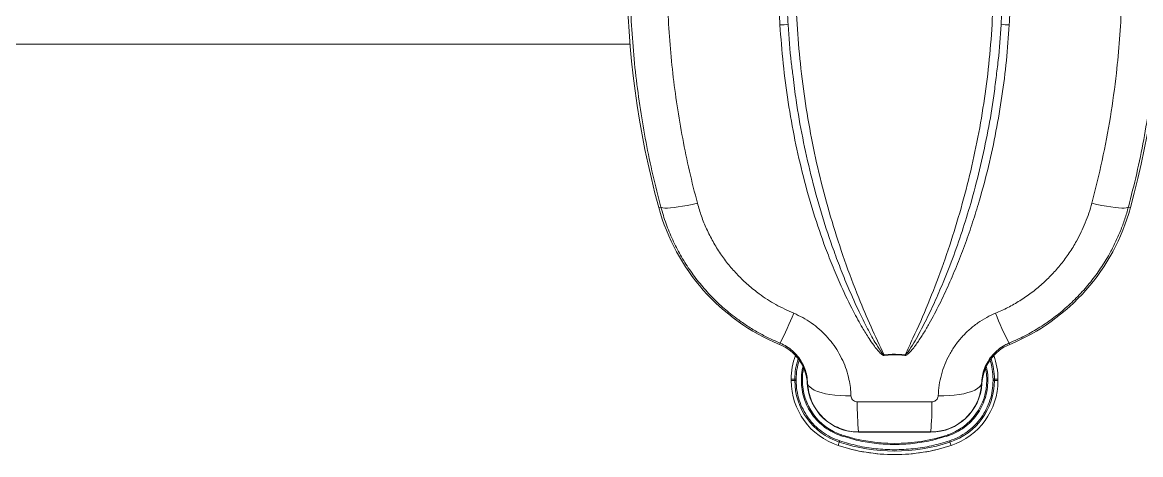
# Model space of a CAD drawing. Extents: x -32840 to 422982, y 280745 to 888746.
# Drawn here: x 221427 to 222038, y 400660 to 400896 of the extents above; entities that cross this region are included whole.
import ezdxf

# ---------------------------------------------------------------- set-up
doc = ezdxf.new("R2010")
doc.units = 0
doc.header["$LTSCALE"] = 1000
doc.layers.add('A-FUR', color=33, linetype='Continuous', plot=False, transparency=0.5)

# ---------------------------------------------------------------- blocks, each defined once
blk = doc.blocks.new('REC-GYM-08')
at = {"linetype": 'Continuous', "lineweight": 15}
for p, q in [((334.143, -727.023), (356.613, -727.023)), ((357.286, -730.58), (357.242, -730.592)), ((367.505, -730.58), (367.549, -730.592)), ((359.892, -733.551), (359.88, -733.58)), ((364.899, -733.551), (364.91, -733.58)), ((360.136, -734.34), (360.136, -734.37)), ((360.214, -734.34), (360.136, -734.34)), ((360.136, -734.34), (360.136, -734.37)), ((360.136, -734.34), (360.136, -734.34)), ((360.136, -734.37), (360.214, -734.37)), ((360.136, -734.37), (360.136, -734.37)), ((360.244, -734.34), (360.214, -734.34)), ((360.214, -734.37), (360.214, -734.34)), ((360.214, -734.37), (360.244, -734.37)), ((360.244, -734.34), (360.244, -734.37)), ((360.358, -734.37), (360.358, -734.34)), ((360.383, -734.34), (360.358, -734.34)), ((360.383, -734.37), (360.358, -734.37)), ((364.433, -734.34), (364.407, -734.34)), ((364.407, -734.37), (364.433, -734.37)), ((364.433, -734.34), (364.433, -734.37)), ((364.547, -734.37), (364.547, -734.34)), ((364.576, -734.34), (364.547, -734.34)), ((364.547, -734.37), (364.576, -734.37)), ((364.576, -734.34), (364.576, -734.37)), ((364.654, -734.34), (364.576, -734.34)), ((364.576, -734.37), (364.654, -734.37)), ((364.654, -734.37), (364.654, -734.34)), ((364.654, -734.37), (364.654, -734.34)), ((364.654, -734.34), (364.654, -734.34)), ((364.654, -734.37), (364.654, -734.37)), ((360.494, -734.435), (360.487, -734.436)), ((364.297, -734.435), (364.303, -734.436)), ((361.608, -735.493), (361.608, -735.497)), ((361.608, -735.497), (363.183, -735.497)), ((363.183, -735.493), (363.183, -735.497)), ((361.186, -735.715), (361.162, -735.789)), ((363.629, -735.789), (363.605, -735.715))]:
    blk.add_line(p, q, dxfattribs=at)
at = {"linetype": 'Continuous', "lineweight": 15, "flags": 128}
for points in [[(358.085, -730.494), (357.973, -730.52), (357.865, -730.543), (357.762, -730.562), (357.666, -730.578), (357.578, -730.591), (357.5, -730.599), (357.433, -730.604), (357.377, -730.604), (357.333, -730.6), (357.303, -730.592), (357.286, -730.58)], [(367.505, -730.58), (367.488, -730.592), (367.457, -730.6), (367.414, -730.604), (367.358, -730.604), (367.29, -730.599), (367.212, -730.591), (367.124, -730.578), (367.028, -730.562), (366.926, -730.543), (366.818, -730.52), (366.706, -730.494)], [(364.41, -734.355), (364.404, -734.223), (364.385, -734.094)], [(361.442, -734.701), (361.322, -734.701), (361.205, -734.697), (361.091, -734.688), (360.983, -734.674), (360.883, -734.656), (360.792, -734.633), (360.71, -734.607), (360.64, -734.578), (360.583, -734.545), (360.539, -734.51), (360.509, -734.474), (360.494, -734.435)], [(363.348, -734.701), (363.468, -734.701), (363.586, -734.697), (363.699, -734.688), (363.807, -734.674), (363.907, -734.656), (363.999, -734.633), (364.08, -734.607), (364.15, -734.578), (364.207, -734.545), (364.251, -734.51), (364.281, -734.474), (364.297, -734.435)], [(361.58, -734.833), (361.784, -734.833), (361.987, -734.833), (362.191, -734.833), (362.395, -734.833), (362.599, -734.833), (362.803, -734.833), (363.007, -734.833), (363.211, -734.833)], [(361.231, -735.55), (361.231, -735.55), (361.23, -735.554), (361.229, -735.558), (361.227, -735.563), (361.225, -735.569), (361.223, -735.574)], [(363.559, -735.55), (363.559, -735.55), (363.56, -735.554), (363.562, -735.558), (363.564, -735.563), (363.565, -735.569), (363.567, -735.574)], [(361.195, -735.687), (361.193, -735.692), (361.192, -735.697), (361.19, -735.701), (361.189, -735.705), (361.188, -735.709), (361.187, -735.711), (361.186, -735.714), (361.186, -735.715)], [(363.605, -735.715), (363.604, -735.714), (363.603, -735.711), (363.603, -735.709), (363.601, -735.705), (363.6, -735.701), (363.599, -735.697), (363.597, -735.692), (363.595, -735.687)]]:
    blk.add_lwpolyline(points, dxfattribs=at)
at = {"linetype": 'Continuous', "lineweight": 15}
for centre, radius, start, end in [((375.997, -725.448), 19.448, 164.661, 195.339), ((348.794, -725.448), 19.448, 344.661, 15.339), ((360.006, -727.834), 1.239, 87.1339, 95.433), ((364.784, -727.834), 1.239, 84.567, 92.8661), ((361.608, -729.395), 4.528, 195.339, 247.5685), ((363.183, -729.395), 4.528, 292.4315, 344.661), ((354.376, -730.625), 6.243, 332.0549, 338.6369), ((370.414, -730.625), 6.243, 201.3631, 207.9451), ((359.505, -734.489), 0.984, 3.1149, 67.5685), ((365.286, -734.489), 0.984, 112.4315, 176.8851), ((361.63, -734.34), 1.494, 159.7276, 180), ((361.63, -734.34), 1.494, 159.7365, 180), ((361.63, -734.34), 1.416, 161.5464, 180), ((358.228, -734.311), 3.972, 7.0929, 7.2726), ((366.562, -734.311), 3.972, 172.7274, 172.9071), ((363.16, -734.34), 1.416, 0, 18.4536), ((363.16, -734.34), 1.494, 0, 20.2724), ((363.16, -734.34), 1.494, 0, 20.2635), ((361.639, -734.348), 1.26, 168.2756, 180.3362), ((361.63, -734.37), 1.494, 180, 251.7127), ((361.63, -734.37), 1.494, 180, 251.7127), ((361.63, -734.37), 1.416, 180, 251.7127), ((361.639, -734.363), 1.26, 179.6638, 251.8438), ((363.15, -734.363), 1.26, 288.12, 0.3579), ((363.16, -734.37), 1.416, 288.2873, 0), ((363.16, -734.37), 1.494, 288.2873, 0), ((363.16, -734.37), 1.494, 288.2873, 0), ((361.608, -734.375), 1.122, 183.1149, 270), ((363.183, -734.375), 1.122, 270, 356.8851), ((366.782, -734.942), 5.203, 178.8085, 186.0786), ((358.009, -734.942), 5.203, 353.9214, 1.1915), ((362.395, -732.055), 3.688, 251.8438, 288.12), ((362.395, -1223.336), 487.844, 89.90752, 90.09248), ((362.395, -732.055), 3.932, 251.7127, 270), ((362.395, -732.055), 3.932, 251.7127, 288.2873), ((362.395, -732.055), 3.854, 251.7127, 288.2873), ((362.395, -732.055), 3.932, 270, 288.2873)]:
    blk.add_arc(centre, radius, start, end, dxfattribs=at)
for points, knots in [([(362.168, -717.087), (362.11, -717.208), (361.933, -717.575), (361.659, -718.204), (361.358, -718.981), (361.09, -719.778), (360.855, -720.592), (360.655, -721.419), (360.492, -722.26), (360.368, -723.112), (360.282, -723.975), (360.235, -724.844), (360.227, -725.715), (360.258, -726.584), (360.329, -727.454), (360.442, -728.322), (360.594, -729.187), (360.788, -730.048), (361.022, -730.901), (361.296, -731.744), (361.584, -732.508), (361.875, -733.196), (362.07, -733.604), (362.168, -733.808)], [0, 0, 0, 0, 0.024029, 0.072955, 0.122023, 0.171151, 0.220263, 0.269295, 0.318196, 0.367272, 0.416516, 0.465843, 0.515168, 0.564406, 0.613479, 0.663627, 0.713819, 0.76397, 0.815631, 0.867334, 0.919, 0.9595, 1, 1, 1, 1]), ([(362.623, -733.808), (362.681, -733.687), (362.858, -733.321), (363.132, -732.692), (363.432, -731.914), (363.701, -731.117), (363.936, -730.303), (364.135, -729.476), (364.298, -728.636), (364.423, -727.783), (364.509, -726.92), (364.556, -726.051), (364.564, -725.18), (364.533, -724.311), (364.461, -723.441), (364.349, -722.573), (364.196, -721.708), (364.003, -720.848), (363.769, -719.995), (363.495, -719.151), (363.206, -718.388), (362.915, -717.699), (362.72, -717.291), (362.623, -717.087)], [0, 0, 0, 0, 0.024029, 0.072955, 0.122023, 0.171151, 0.220263, 0.269295, 0.318196, 0.367272, 0.416516, 0.465843, 0.515168, 0.564406, 0.613479, 0.663627, 0.713819, 0.76397, 0.815631, 0.867334, 0.919, 0.9595, 1, 1, 1, 1]), ([(357.286, -730.58), (357.226, -730.346), (357.106, -729.878), (356.959, -729.167), (356.835, -728.447), (356.737, -727.717), (356.667, -726.981), (356.618, -726.16), (356.605, -725.255), (356.639, -724.27), (356.715, -723.363), (356.821, -722.536), (356.947, -721.788), (357.099, -721.046), (357.223, -720.559), (357.286, -720.315)], [0, 0, 0, 0, 0.070091, 0.14021, 0.210301, 0.281458, 0.352646, 0.423802, 0.518451, 0.613173, 0.707822, 0.780833, 0.85391, 0.926987, 1, 1, 1, 1]), ([(358.085, -720.401), (358.007, -720.712), (357.85, -721.334), (357.673, -722.283), (357.55, -723.168), (357.473, -723.985), (357.432, -724.732), (357.419, -725.48), (357.434, -726.218), (357.476, -726.944), (357.544, -727.658), (357.638, -728.371), (357.76, -729.084), (357.906, -729.794), (358.025, -730.261), (358.085, -730.494)], [0, 0, 0, 0, 0.094628, 0.189327, 0.283953, 0.356974, 0.430063, 0.503153, 0.576174, 0.646255, 0.716367, 0.786449, 0.857622, 0.928826, 1, 1, 1, 1]), ([(366.706, -730.494), (366.784, -730.183), (366.94, -729.562), (367.117, -728.613), (367.24, -727.728), (367.317, -726.911), (367.359, -726.164), (367.372, -725.416), (367.357, -724.678), (367.314, -723.951), (367.246, -723.238), (367.152, -722.524), (367.031, -721.812), (366.884, -721.102), (366.765, -720.635), (366.706, -720.401)], [0, 0, 0, 0, 0.094628, 0.189327, 0.283953, 0.356974, 0.430063, 0.503153, 0.576174, 0.646255, 0.716367, 0.786449, 0.857622, 0.928826, 1, 1, 1, 1]), ([(367.505, -720.315), (367.565, -720.549), (367.684, -721.017), (367.832, -721.728), (367.956, -722.449), (368.053, -723.178), (368.124, -723.915), (368.172, -724.736), (368.186, -725.64), (368.152, -726.625), (368.075, -727.532), (367.969, -728.36), (367.843, -729.107), (367.692, -729.849), (367.567, -730.336), (367.505, -730.58)], [0, 0, 0, 0, 0.070091, 0.14021, 0.210301, 0.281458, 0.352646, 0.423802, 0.518451, 0.613173, 0.707822, 0.780833, 0.85391, 0.926987, 1, 1, 1, 1]), ([(359.889, -726.601), (359.879, -726.409), (359.859, -726.025), (359.851, -725.448), (359.859, -724.871), (359.879, -724.487), (359.889, -724.295)], [0, 0, 0, 0, 0.249727, 0.499761, 0.749726, 1, 1, 1, 1]), ([(360.068, -726.597), (360.058, -726.406), (360.038, -726.025), (360.031, -725.45), (360.038, -724.874), (360.058, -724.491), (360.068, -724.299)], [0, 0, 0, 0, 0.249245, 0.49849, 0.749245, 1, 1, 1, 1]), ([(364.722, -724.299), (364.732, -724.489), (364.752, -724.871), (364.76, -725.445), (364.752, -726.021), (364.732, -726.405), (364.722, -726.597)], [0, 0, 0, 0, 0.249245, 0.49849, 0.749245, 1, 1, 1, 1]), ([(364.902, -724.295), (364.912, -724.486), (364.932, -724.87), (364.939, -725.447), (364.932, -726.024), (364.912, -726.408), (364.902, -726.601)], [0, 0, 0, 0, 0.249727, 0.499761, 0.749726, 1, 1, 1, 1]), ([(362.169, -733.82), (362.165, -733.82), (362.154, -733.82), (362.129, -733.809), (362.097, -733.785), (362.055, -733.744), (362.001, -733.682), (361.925, -733.582), (361.818, -733.425), (361.668, -733.18), (361.461, -732.802), (361.248, -732.36), (361.049, -731.897), (360.841, -731.364), (360.617, -730.706), (360.395, -729.919), (360.21, -729.112), (360.063, -728.287), (359.951, -727.447), (359.91, -726.883), (359.889, -726.601)], [0, 0, 0, 0, 0.001761, 0.004071, 0.010453, 0.017134, 0.02733, 0.042893, 0.066585, 0.102465, 0.156397, 0.236661, 0.295649, 0.354712, 0.460745, 0.566869, 0.672916, 0.781915, 0.890995, 1, 1, 1, 1]), ([(360.176, -727.724), (360.162, -727.624), (360.112, -727.25), (360.087, -726.873), (360.068, -726.597)], [0, 0, 0, 0, 0.2672, 1, 1, 1, 1]), ([(364.902, -726.601), (364.883, -726.861), (364.845, -727.381), (364.746, -728.156), (364.616, -728.928), (364.451, -729.693), (364.275, -730.355), (364.103, -730.913), (363.945, -731.371), (363.772, -731.823), (363.583, -732.268), (363.379, -732.703), (363.192, -733.056), (363.031, -733.332), (362.902, -733.533), (362.796, -733.678), (362.713, -733.766), (362.676, -733.8), (362.645, -733.817), (362.629, -733.821), (362.623, -733.82), (362.621, -733.82)], [0, 0, 0, 0, 0.100407, 0.200938, 0.301466, 0.403026, 0.504584, 0.567597, 0.63061, 0.693941, 0.757271, 0.820252, 0.883364, 0.914852, 0.94639, 0.977909, 0.985785, 0.993749, 0.997712, 0.999149, 1, 1, 1, 1]), ([(364.722, -726.597), (364.705, -726.856), (364.679, -727.242), (364.629, -727.625), (364.612, -727.752)], [0, 0, 0, 0, 0.670053, 1, 1, 1, 1]), ([(362.168, -733.808), (362.166, -733.807), (362.163, -733.807), (362.156, -733.803), (362.141, -733.79), (362.118, -733.763), (362.085, -733.718), (362.041, -733.653), (361.978, -733.55), (361.885, -733.389), (361.753, -733.141), (361.567, -732.762), (361.371, -732.321), (361.186, -731.859), (360.989, -731.326), (360.775, -730.667), (360.559, -729.874), (360.381, -729.067), (360.251, -728.349), (360.197, -727.899), (360.176, -727.724)], [0, 0, 0, 0, 0.001025, 0.001373, 0.003563, 0.010389, 0.017893, 0.029567, 0.047583, 0.075187, 0.117147, 0.180348, 0.274517, 0.343817, 0.413117, 0.539324, 0.665896, 0.792661, 0.919433, 1, 1, 1, 1]), ([(364.612, -727.752), (364.596, -727.883), (364.55, -728.274), (364.439, -728.916), (364.279, -729.675), (364.096, -730.382), (363.898, -731.036), (363.69, -731.639), (363.478, -732.18), (363.269, -732.663), (363.066, -733.087), (362.884, -733.433), (362.744, -733.663), (362.673, -733.765), (362.639, -733.8), (362.628, -733.807), (362.624, -733.808), (362.623, -733.808)], [0, 0, 0, 0, 0.060829, 0.180307, 0.299783, 0.419106, 0.518444, 0.617826, 0.717159, 0.791427, 0.865691, 0.93969, 0.976364, 0.994159, 0.998151, 0.99938, 1, 1, 1, 1]), ([(359.892, -733.551), (359.811, -733.516), (359.648, -733.445), (359.411, -733.32), (359.181, -733.182), (358.93, -733.009), (358.665, -732.798), (358.391, -732.539), (358.138, -732.254), (357.91, -731.95), (357.711, -731.631), (357.54, -731.297), (357.394, -730.947), (357.322, -730.702), (357.286, -730.58)], [0, 0, 0, 0, 0.06485, 0.1297, 0.195503, 0.261307, 0.35237, 0.443433, 0.537178, 0.630924, 0.721876, 0.812829, 0.906414, 1, 1, 1, 1]), ([(358.085, -730.494), (358.113, -730.59), (358.169, -730.782), (358.285, -731.063), (358.423, -731.337), (358.585, -731.598), (358.767, -731.842), (358.969, -732.071), (359.192, -732.284), (359.465, -732.503), (359.795, -732.719), (360.058, -732.839), (360.191, -732.9)], [0, 0, 0, 0, 0.091046, 0.182091, 0.275763, 0.369435, 0.460489, 0.551543, 0.645288, 0.739033, 0.868557, 1, 1, 1, 1]), ([(364.6, -732.9), (364.691, -732.859), (364.873, -732.779), (365.134, -732.628), (365.386, -732.457), (365.621, -732.264), (365.837, -732.054), (366.035, -731.828), (366.215, -731.584), (366.36, -731.347), (366.475, -731.125), (366.565, -730.921), (366.644, -730.711), (366.685, -730.566), (366.706, -730.494)], [0, 0, 0, 0, 0.089817, 0.179634, 0.272075, 0.364517, 0.454326, 0.544137, 0.636517, 0.728899, 0.796156, 0.863415, 0.931707, 1, 1, 1, 1]), ([(367.505, -730.58), (367.48, -730.668), (367.429, -730.844), (367.332, -731.102), (367.221, -731.356), (367.079, -731.63), (366.902, -731.918), (366.682, -732.218), (366.436, -732.5), (366.166, -732.762), (365.878, -732.998), (365.572, -733.209), (365.246, -733.397), (365.014, -733.5), (364.899, -733.551)], [0, 0, 0, 0, 0.067192, 0.134385, 0.202611, 0.270837, 0.360645, 0.450452, 0.542813, 0.635174, 0.725083, 0.81499, 0.907495, 1, 1, 1, 1]), ([(360.191, -732.9), (360.258, -732.93), (360.391, -732.99), (360.577, -733.108), (360.75, -733.242), (360.906, -733.393), (361.044, -733.559), (361.164, -733.74), (361.265, -733.933), (361.345, -734.136), (361.398, -734.334), (361.431, -734.523), (361.439, -734.642), (361.442, -734.701)], [0, 0, 0, 0, 0.092512, 0.185332, 0.277857, 0.370238, 0.462906, 0.55531, 0.65054, 0.746053, 0.841308, 0.920653, 1, 1, 1, 1]), ([(363.348, -734.701), (363.353, -734.624), (363.364, -734.47), (363.414, -734.242), (363.488, -734.019), (363.589, -733.805), (363.714, -733.602), (363.862, -733.417), (364.028, -733.252), (364.21, -733.109), (364.401, -732.989), (364.535, -732.929), (364.6, -732.9)], [0, 0, 0, 0, 0.102628, 0.205562, 0.308164, 0.41102, 0.514223, 0.617044, 0.714983, 0.813261, 0.911178, 1, 1, 1, 1]), ([(360.494, -734.435), (360.49, -734.378), (360.482, -734.27), (360.436, -734.111), (360.37, -733.968), (360.279, -733.835), (360.169, -733.72), (360.039, -733.621), (359.941, -733.575), (359.892, -733.551)], [0, 0, 0, 0, 0.16773, 0.314938, 0.462041, 0.598902, 0.73564, 0.867863, 1, 1, 1, 1]), ([(364.899, -733.551), (364.867, -733.565), (364.783, -733.604), (364.659, -733.688), (364.533, -733.808), (364.432, -733.948), (364.356, -734.105), (364.308, -734.269), (364.3, -734.38), (364.297, -734.435)], [0, 0, 0, 0, 0.083901, 0.225213, 0.366661, 0.521719, 0.676953, 0.838422, 1, 1, 1, 1]), ([(362.168, -733.808), (362.226, -733.803), (362.378, -733.789), (362.529, -733.801), (362.623, -733.808)], [0, 0, 0, 0, 0.38551, 1, 1, 1, 1]), ([(362.621, -733.82), (362.528, -733.813), (362.378, -733.802), (362.227, -733.815), (362.169, -733.82)], [0, 0, 0, 0, 0.614484, 1, 1, 1, 1]), ([(360.307, -733.931), (360.289, -733.995), (360.252, -734.129), (360.246, -734.268), (360.244, -734.34)], [0, 0, 0, 0, 0.478717, 1, 1, 1, 1]), ([(360.358, -734.34), (360.359, -734.274), (360.361, -734.182), (360.385, -734.093), (360.391, -734.068)], [0, 0, 0, 0, 0.718195, 1, 1, 1, 1]), ([(364.401, -734.074), (364.407, -734.097), (364.429, -734.184), (364.431, -734.274), (364.433, -734.34)], [0, 0, 0, 0, 0.265331, 1, 1, 1, 1]), ([(364.547, -734.34), (364.544, -734.268), (364.539, -734.128), (364.501, -733.994), (364.484, -733.93)], [0, 0, 0, 0, 0.520498, 1, 1, 1, 1]), ([(360.244, -734.37), (360.247, -734.442), (360.253, -734.587), (360.306, -734.799), (360.388, -735), (360.502, -735.186), (360.643, -735.352), (360.808, -735.493), (360.992, -735.609), (361.127, -735.661), (361.195, -735.687)], [0, 0, 0, 0, 0.125, 0.25, 0.375, 0.5, 0.625, 0.75, 0.875, 1, 1, 1, 1]), ([(361.223, -735.574), (361.162, -735.55), (361.039, -735.503), (360.871, -735.396), (360.72, -735.266), (360.592, -735.115), (360.489, -734.945), (360.414, -734.761), (360.367, -734.568), (360.361, -734.436), (360.358, -734.37)], [0, 0, 0, 0, 0.125, 0.25, 0.375, 0.5, 0.625, 0.75, 0.875, 1, 1, 1, 1]), ([(364.433, -734.37), (364.43, -734.436), (364.424, -734.568), (364.376, -734.761), (364.301, -734.945), (364.198, -735.115), (364.07, -735.266), (363.92, -735.396), (363.752, -735.503), (363.629, -735.55), (363.567, -735.574)], [0, 0, 0, 0, 0.125, 0.25, 0.375, 0.5, 0.625, 0.75, 0.875, 1, 1, 1, 1]), ([(363.595, -735.687), (363.663, -735.661), (363.798, -735.609), (363.983, -735.493), (364.148, -735.352), (364.289, -735.186), (364.402, -735), (364.485, -734.799), (364.537, -734.587), (364.544, -734.442), (364.547, -734.37)], [0, 0, 0, 0, 0.125, 0.25, 0.375, 0.5, 0.625, 0.75, 0.875, 1, 1, 1, 1]), ([(361.608, -735.493), (361.556, -735.491), (361.442, -735.486), (361.271, -735.445), (361.097, -735.375), (360.935, -735.274), (360.79, -735.144), (360.669, -734.99), (360.576, -734.816), (360.514, -734.629), (360.501, -734.5), (360.494, -734.435)], [0, 0, 0, 0, 0.092685, 0.201268, 0.309851, 0.423577, 0.537303, 0.653649, 0.769995, 0.884997, 1, 1, 1, 1]), ([(364.297, -734.435), (364.293, -734.481), (364.284, -734.573), (364.248, -734.722), (364.185, -734.877), (364.092, -735.032), (363.976, -735.168), (363.843, -735.282), (363.693, -735.374), (363.531, -735.442), (363.359, -735.484), (363.241, -735.49), (363.183, -735.493)], [0, 0, 0, 0, 0.081564, 0.163128, 0.270483, 0.377838, 0.481591, 0.585343, 0.688611, 0.791878, 0.895939, 1, 1, 1, 1]), ([(361.442, -734.701), (361.445, -734.717), (361.449, -734.749), (361.476, -734.791), (361.514, -734.82), (361.551, -734.832), (361.573, -734.833), (361.58, -734.833)], [0, 0, 0, 0, 0.234542, 0.469367, 0.695418, 0.90882, 1, 1, 1, 1]), ([(363.211, -734.833), (363.225, -734.832), (363.255, -734.829), (363.294, -734.808), (363.325, -734.776), (363.344, -734.739), (363.347, -734.713), (363.348, -734.701)], [0, 0, 0, 0, 0.204054, 0.407992, 0.615621, 0.833296, 1, 1, 1, 1]), ([(363.567, -735.574), (363.44, -735.612), (363.186, -735.689), (362.793, -735.751), (362.395, -735.773), (361.998, -735.751), (361.604, -735.689), (361.35, -735.612), (361.223, -735.574)], [0, 0, 0, 0, 0.166668, 0.333324, 0.5, 0.666668, 0.833325, 1, 1, 1, 1]), ([(361.195, -735.687), (361.325, -735.725), (361.585, -735.803), (361.988, -735.865), (362.395, -735.887), (362.802, -735.865), (363.205, -735.803), (363.465, -735.725), (363.595, -735.687)], [0, 0, 0, 0, 0.166668, 0.333325, 0.5, 0.666668, 0.833325, 1, 1, 1, 1])]:
    blk.add_open_spline(points, degree=3, knots=knots, dxfattribs=at)

msp = doc.modelspace()

# ---------------------------------------------------------------- block references
at = {"layer": 'A-FUR', "color": 8, "ltscale": 50, "xscale": 25, "yscale": 25, "zscale": 25, "rotation": 2.604009032911076e-07}
msp.add_blockref('REC-GYM-08', (212843.84, 419060.06), dxfattribs=at)

doc.saveas('drawing.dxf')
